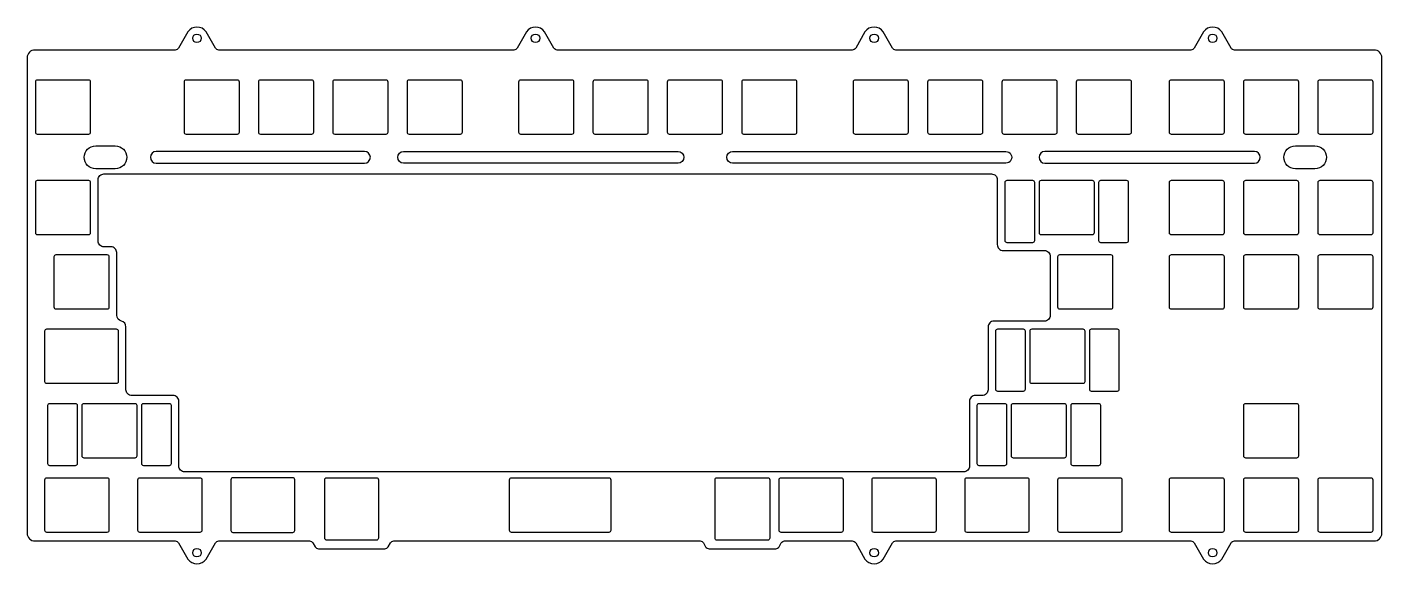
# Model space of a CAD drawing. Header units: millimetres. Extents: x 0 to 347, y -132 to 6.
import ezdxf

# ---------------------------------------------------------------- set-up
doc = ezdxf.new("R2010")
doc.units = ezdxf.units.MM
doc.layers.get('0').update_dxf_attribs({"linetype": 'CONTINUOUS'})

msp = doc.modelspace()

# ---------------------------------------------------------------- linework, layer by layer
for points in [[(74.82, -127.73), (91.82, -127.73, 0.268684), (92.69, -127.23), (93.26, -126.23, -0.268684), (94.13, -125.73), (172.61, -125.73, -0.269353), (173.48, -126.24), (174.04, -127.23, 0.269353), (174.91, -127.73), (191.99, -127.73, 0.269353), (192.85, -127.23), (193.42, -126.24, -0.269353), (194.29, -125.73), (211.62, -125.73, -0.269353), (212.49, -126.24), (214.87, -130.41, 0.511628), (219.53, -130.41), (221.92, -126.24, -0.269353), (222.78, -125.73), (298.37, -125.73, -0.269353), (299.24, -126.24), (301.62, -130.41, 0.511628), (306.28, -130.41), (308.66, -126.24, -0.269353), (309.53, -125.73), (345.32, -125.73, 0.414214), (347.32, -123.73), (347.32, -1.97, 0.414214), (345.32, 0.03), (309.53, 0.03, -0.269353), (308.66, 0.53), (306.28, 4.71, 0.511628), (301.62, 4.71), (299.24, 0.53, -0.269353), (298.37, 0.03), (222.78, 0.03, -0.269353), (221.92, 0.53), (219.53, 4.71, 0.511628), (214.87, 4.71), (212.49, 0.53, -0.269353), (211.62, 0.03), (136.04, 0.03, -0.269353), (135.17, 0.53), (132.79, 4.71, 0.511628), (128.13, 4.71), (125.75, 0.53, -0.269353), (124.88, 0.03), (49.3, 0.03, -0.269353), (48.43, 0.53), (46.04, 4.71, 0.511628), (41.38, 4.71), (39, 0.53, -0.269353), (38.13, 0.03), (2.18, 0.03, 0.414214), (0.18, -1.97), (0.18, -123.73, 0.414214), (2.18, -125.73), (38.13, -125.73, -0.269353), (39, -126.24), (41.38, -130.41, 0.511628), (46.04, -130.41), (48.43, -126.24, -0.269353), (49.3, -125.73), (72.52, -125.73, -0.268684), (73.39, -126.23), (73.96, -127.23, 0.268684)], [(2.38, -21.08), (2.38, -8.08, -0.414214), (2.88, -7.58), (15.88, -7.58, -0.414214), (16.38, -8.08), (16.38, -21.08, -0.414214), (15.88, -21.58), (2.88, -21.58, -0.414214)], [(53.98, -21.58), (40.98, -21.58, -0.414214), (40.48, -21.08), (40.48, -8.08, -0.414214), (40.98, -7.58), (53.98, -7.58, -0.414214), (54.48, -8.08), (54.48, -21.08, -0.414214)], [(73.03, -21.58), (60.03, -21.58, -0.414214), (59.53, -21.08), (59.53, -8.08, -0.414214), (60.03, -7.58), (73.03, -7.58, -0.414214), (73.53, -8.08), (73.53, -21.08, -0.414214)], [(92.08, -21.58), (79.08, -21.58, -0.414214), (78.58, -21.08), (78.58, -8.08, -0.414214), (79.08, -7.58), (92.08, -7.58, -0.414214), (92.58, -8.08), (92.58, -21.08, -0.414214)], [(111.13, -21.58), (98.13, -21.58, -0.414214), (97.63, -21.08), (97.63, -8.08, -0.414214), (98.13, -7.58), (111.13, -7.58, -0.414214), (111.63, -8.08), (111.63, -21.08, -0.414214)], [(139.71, -21.58), (126.71, -21.58, -0.414214), (126.21, -21.08), (126.21, -8.08, -0.414214), (126.71, -7.58), (139.71, -7.58, -0.414214), (140.21, -8.08), (140.21, -21.08, -0.414214)], [(158.76, -21.58), (145.76, -21.58, -0.414214), (145.26, -21.08), (145.26, -8.08, -0.414214), (145.76, -7.58), (158.76, -7.58, -0.414214), (159.26, -8.08), (159.26, -21.08, -0.414214)], [(177.81, -21.58), (164.81, -21.58, -0.414214), (164.31, -21.08), (164.31, -8.08, -0.414214), (164.81, -7.58), (177.81, -7.58, -0.414214), (178.31, -8.08), (178.31, -21.08, -0.414214)], [(196.86, -21.58), (183.86, -21.58, -0.414214), (183.36, -21.08), (183.36, -8.08, -0.414214), (183.86, -7.58), (196.86, -7.58, -0.414214), (197.36, -8.08), (197.36, -21.08, -0.414214)], [(225.43, -21.58), (212.43, -21.58, -0.414214), (211.93, -21.08), (211.93, -8.08, -0.414214), (212.43, -7.58), (225.43, -7.58, -0.414214), (225.93, -8.08), (225.93, -21.08, -0.414214)], [(244.48, -21.58), (231.48, -21.58, -0.414214), (230.98, -21.08), (230.98, -8.08, -0.414214), (231.48, -7.58), (244.48, -7.58, -0.414214), (244.98, -8.08), (244.98, -21.08, -0.414214)], [(263.53, -21.58), (250.53, -21.58, -0.414214), (250.03, -21.08), (250.03, -8.08, -0.414214), (250.53, -7.58), (263.53, -7.58, -0.414214), (264.03, -8.08), (264.03, -21.08, -0.414214)], [(282.58, -21.58), (269.58, -21.58, -0.414214), (269.08, -21.08), (269.08, -8.08, -0.414214), (269.58, -7.58), (282.58, -7.58, -0.414214), (283.08, -8.08), (283.08, -21.08, -0.414214)], [(306.39, -21.58), (293.39, -21.58, -0.414214), (292.89, -21.08), (292.89, -8.08, -0.414214), (293.39, -7.58), (306.39, -7.58, -0.414214), (306.89, -8.08), (306.89, -21.08, -0.414214)], [(325.94, -8.08), (325.94, -21.08, -0.414214), (325.44, -21.58), (312.44, -21.58, -0.414214), (311.94, -21.08), (311.94, -8.08, -0.414214), (312.44, -7.58), (325.44, -7.58, -0.414214)], [(330.99, -21.08), (330.99, -8.08, -0.414214), (331.49, -7.58), (344.49, -7.58, -0.414214), (344.99, -8.08), (344.99, -21.08, -0.414214), (344.49, -21.58), (331.49, -21.58, -0.414214)], [(22.76, -30.41), (17.76, -30.41, -1), (17.76, -24.51), (22.76, -24.51, -1)], [(86.63, -28.96, 1), (86.63, -25.96), (33.26, -25.96, 1), (33.26, -28.96)], [(96.63, -25.96), (166.96, -25.96, -1), (166.96, -28.96), (96.63, -28.96, -0.999999)], [(250.98, -28.96), (180.96, -28.96, -1), (180.96, -25.96), (250.98, -25.96, -1.000001)], [(260.98, -25.96, 1), (260.98, -28.96), (314.66, -28.96, 1), (314.66, -25.96)], [(330.16, -30.41), (325.16, -30.41, -1), (325.16, -24.51), (330.16, -24.51, -1)], [(15.88, -47.33), (2.88, -47.33, -0.414214), (2.38, -46.83), (2.38, -33.83, -0.414214), (2.88, -33.33), (15.88, -33.33, -0.414214), (16.38, -33.83), (16.38, -46.83, -0.414214)], [(240.14, -108.03), (40.56, -108.03, -0.414214), (39.06, -106.53), (39.06, -89.98, 0.414214), (37.56, -88.48), (27.02, -88.48, -0.414214), (25.52, -86.98), (25.52, -70.87, 0.354592), (24.33, -69.4, -0.354592), (23.14, -67.93), (23.14, -51.88, 0.414214), (21.64, -50.38), (19.88, -50.38, -0.414214), (18.38, -48.88), (18.38, -33.21, -0.414214), (19.88, -31.71), (247.28, -31.71, -0.414214), (248.78, -33.21), (248.78, -49.83, 0.414214), (250.28, -51.33), (260.82, -51.33, -0.414214), (262.32, -52.83), (262.32, -67.93, -0.414214), (260.82, -69.43), (247.9, -69.43, 0.414214), (246.4, -70.93), (246.4, -86.98, -0.414214), (244.9, -88.48), (243.14, -88.48, 0.414214), (241.64, -89.98), (241.64, -106.53, -0.414214)], [(251.28, -33.33), (257.78, -33.33, -0.414214), (258.28, -33.83), (258.28, -48.83, -0.414214), (257.78, -49.33), (251.28, -49.33, -0.414214), (250.78, -48.83), (250.78, -33.83, -0.414214)], [(273.56, -33.83), (273.56, -46.83, -0.414214), (273.06, -47.33), (260.06, -47.33, -0.414214), (259.56, -46.83), (259.56, -33.83, -0.414214), (260.06, -33.33), (273.06, -33.33, -0.414214)], [(282.33, -33.83), (282.33, -48.83, -0.414214), (281.83, -49.33), (275.33, -49.33, -0.414214), (274.83, -48.83), (274.83, -33.83, -0.414214), (275.33, -33.33), (281.83, -33.33, -0.414214)], [(293.39, -33.33), (306.39, -33.33, -0.414214), (306.89, -33.83), (306.89, -46.83, -0.414214), (306.39, -47.33), (293.39, -47.33, -0.414214), (292.89, -46.83), (292.89, -33.83, -0.414214)], [(311.94, -46.83), (311.94, -33.83, -0.414214), (312.44, -33.33), (325.44, -33.33, -0.414214), (325.94, -33.83), (325.94, -46.83, -0.414214), (325.44, -47.33), (312.44, -47.33, -0.414214)], [(331.49, -33.33), (344.49, -33.33, -0.414214), (344.99, -33.83), (344.99, -46.83, -0.414214), (344.49, -47.33), (331.49, -47.33, -0.414214), (330.99, -46.83), (330.99, -33.83, -0.414214)], [(20.64, -66.38), (7.64, -66.38, -0.414214), (7.14, -65.88), (7.14, -52.88, -0.414214), (7.64, -52.38), (20.64, -52.38, -0.414214), (21.14, -52.88), (21.14, -65.88, -0.414214)], [(278.32, -52.88), (278.32, -65.88, -0.414214), (277.82, -66.38), (264.82, -66.38, -0.414214), (264.32, -65.88), (264.32, -52.88, -0.414214), (264.82, -52.38), (277.82, -52.38, -0.414214)], [(306.39, -66.38), (293.39, -66.38, -0.414214), (292.89, -65.88), (292.89, -52.88, -0.414214), (293.39, -52.38), (306.39, -52.38, -0.414214), (306.89, -52.88), (306.89, -65.88, -0.414214)], [(312.44, -52.38), (325.44, -52.38, -0.414214), (325.94, -52.88), (325.94, -65.88, -0.414214), (325.44, -66.38), (312.44, -66.38, -0.414214), (311.94, -65.88), (311.94, -52.88, -0.414214)], [(331.49, -52.38), (344.49, -52.38, -0.414214), (344.99, -52.88), (344.99, -65.88, -0.414214), (344.49, -66.38), (331.49, -66.38, -0.414214), (330.99, -65.88), (330.99, -52.88, -0.414214)], [(4.76, -84.93), (4.76, -71.93, -0.414214), (5.26, -71.43), (23.02, -71.43, -0.414214), (23.52, -71.93), (23.52, -84.93, -0.414214), (23.02, -85.43), (5.26, -85.43, -0.414214)], [(255.9, -71.93), (255.9, -86.93, -0.414214), (255.4, -87.43), (248.9, -87.43, -0.414214), (248.4, -86.93), (248.4, -71.93, -0.414214), (248.9, -71.43), (255.4, -71.43, -0.414214)], [(271.17, -71.93), (271.17, -84.93, -0.414214), (270.67, -85.43), (257.67, -85.43, -0.414214), (257.17, -84.93), (257.17, -71.93, -0.414214), (257.67, -71.43), (270.67, -71.43, -0.414214)], [(272.95, -71.43), (279.45, -71.43, -0.414214), (279.95, -71.93), (279.95, -86.93, -0.414214), (279.45, -87.43), (272.95, -87.43, -0.414214), (272.45, -86.93), (272.45, -71.93, -0.414214)], [(12.51, -106.48), (6.01, -106.48, -0.414214), (5.51, -105.98), (5.51, -90.98, -0.414214), (6.01, -90.48), (12.51, -90.48, -0.414214), (13.01, -90.98), (13.01, -105.98, -0.414214)], [(28.29, -90.98), (28.29, -103.98, -0.414214), (27.79, -104.48), (14.79, -104.48, -0.414214), (14.29, -103.98), (14.29, -90.98, -0.414214), (14.79, -90.48), (27.79, -90.48, -0.414214)], [(29.56, -105.98), (29.56, -90.98, -0.414214), (30.06, -90.48), (36.56, -90.48, -0.414214), (37.06, -90.98), (37.06, -105.98, -0.414214), (36.56, -106.48), (30.06, -106.48, -0.414214)], [(251.14, -90.98), (251.14, -105.98, -0.414214), (250.64, -106.48), (244.14, -106.48, -0.414214), (243.64, -105.98), (243.64, -90.98, -0.414214), (244.14, -90.48), (250.64, -90.48, -0.414214)], [(252.91, -90.48), (265.91, -90.48, -0.414214), (266.41, -90.98), (266.41, -103.98, -0.414214), (265.91, -104.48), (252.91, -104.48, -0.414214), (252.41, -103.98), (252.41, -90.98, -0.414214)], [(268.19, -90.48), (274.69, -90.48, -0.414214), (275.19, -90.98), (275.19, -105.98, -0.414214), (274.69, -106.48), (268.19, -106.48, -0.414214), (267.69, -105.98), (267.69, -90.98, -0.414214)], [(312.44, -90.48), (325.44, -90.48, -0.414214), (325.94, -90.98), (325.94, -103.98, -0.414214), (325.44, -104.48), (312.44, -104.48, -0.414214), (311.94, -103.98), (311.94, -90.98, -0.414214)], [(21.14, -110.03), (21.14, -123.03, -0.414214), (20.64, -123.53), (5.26, -123.53, -0.414214), (4.76, -123.03), (4.76, -110.03, -0.414214), (5.26, -109.53), (20.64, -109.53, -0.414214)], [(44.96, -110.03), (44.96, -123.03, -0.414214), (44.46, -123.53), (29.07, -123.53, -0.414214), (28.57, -123.03), (28.57, -110.03, -0.414214), (29.07, -109.53), (44.46, -109.53, -0.414214)], [(68.77, -110.03, 0.414214), (68.27, -109.53), (52.89, -109.53, 0.414214), (52.39, -110.03), (52.39, -123.03, 0.414214), (52.89, -123.53), (68.27, -123.53, 0.414214), (68.77, -123.03)], [(76.95, -109.53), (89.7, -109.53, -0.414214), (90.2, -110.03), (90.2, -125.03, -0.414214), (89.7, -125.53), (76.95, -125.53, -0.414214), (76.45, -125.03), (76.45, -110.03, -0.414214)], [(149.23, -123.53), (124.32, -123.53, -0.414214), (123.82, -123.03), (123.82, -110.03, -0.414214), (124.32, -109.53), (149.23, -109.53, -0.414214), (149.73, -110.03), (149.73, -123.03, -0.414214)], [(176.45, -125.03), (176.45, -110.03, -0.414214), (176.95, -109.53), (189.95, -109.53, -0.414214), (190.45, -110.03), (190.45, -125.03, -0.414214), (189.95, -125.53), (176.95, -125.53, -0.414214)], [(208.76, -123.53), (193.38, -123.53, -0.414214), (192.88, -123.03), (192.88, -110.03, -0.414214), (193.38, -109.53), (208.76, -109.53, -0.414214), (209.26, -110.03), (209.26, -123.03, -0.414214)], [(232.57, -123.53), (217.19, -123.53, -0.414214), (216.69, -123.03), (216.69, -110.03, -0.414214), (217.19, -109.53), (232.57, -109.53, -0.414214), (233.07, -110.03), (233.07, -123.03, -0.414214)], [(256.39, -123.53), (241.01, -123.53, -0.414214), (240.51, -123.03), (240.51, -110.03, -0.414214), (241.01, -109.53), (256.39, -109.53, -0.414214), (256.89, -110.03), (256.89, -123.03, -0.414214)], [(280.2, -123.53), (264.82, -123.53, -0.414214), (264.32, -123.03), (264.32, -110.03, -0.414214), (264.82, -109.53), (280.2, -109.53, -0.414214), (280.7, -110.03), (280.7, -123.03, -0.414214)], [(306.39, -123.53), (293.39, -123.53, -0.414214), (292.89, -123.03), (292.89, -110.03, -0.414214), (293.39, -109.53), (306.39, -109.53, -0.414214), (306.89, -110.03), (306.89, -123.03, -0.414214)], [(325.94, -110.03), (325.94, -123.03, -0.414214), (325.44, -123.53), (312.44, -123.53, -0.414214), (311.94, -123.03), (311.94, -110.03, -0.414214), (312.44, -109.53), (325.44, -109.53, -0.414214)], [(330.99, -123.03), (330.99, -110.03, -0.414214), (331.49, -109.53), (344.49, -109.53, -0.414214), (344.99, -110.03), (344.99, -123.03, -0.414214), (344.49, -123.53), (331.49, -123.53, -0.414214)]]:
    msp.add_lwpolyline(points, format="xyb", close=True)
for centre in [(43.71, 3.03), (130.46, 3.03), (217.2, 3.03), (303.95, 3.03), (43.71, -128.73), (217.2, -128.73), (303.95, -128.73)]:
    msp.add_circle(centre, 1.1)

doc.saveas('drawing.dxf')
